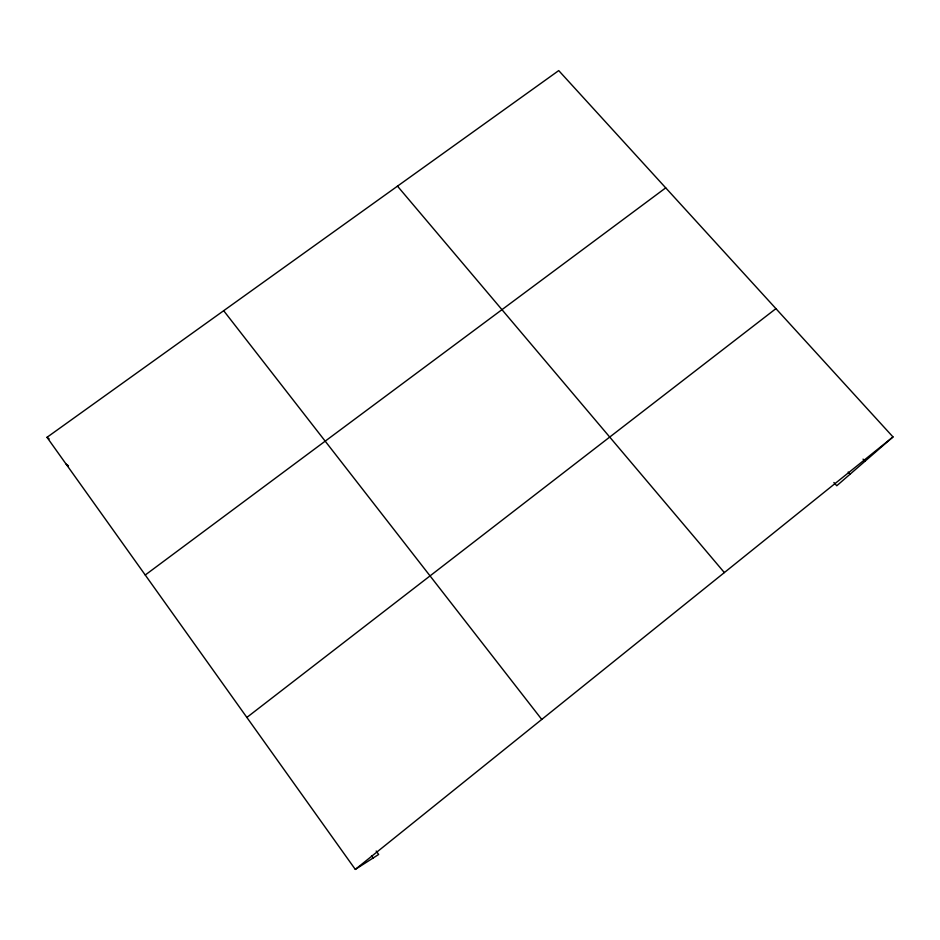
<?xml version="1.0" encoding="UTF-8"?>
<svg xmlns="http://www.w3.org/2000/svg" width="940" height="940" viewBox="0 0 940 940"><rect width="100%" height="100%" fill="white"/><g stroke="black" fill="none" stroke-linecap="round" stroke-linejoin="round"><path stroke-width="1.41" d="M376.176 851.041L378.644 854.472L355.308 869.406L47 437.323L558.724 70.594L893 436.936L836.764 485.757L833.886 482.514M355.308 869.406L893 436.936M246.868 717.432L775.935 308.637M145.242 575.01L665.72 187.859M66.153 464.172L68.444 465.782M47 437.323L49.197 438.933M863.061 459.131L864.976 461.27M848.174 472.045L850.089 474.195M397.479 186.143L724.352 572.589M223.673 310.705L541.757 719.441M371.523 855.694L373.168 857.985"/></g></svg>
